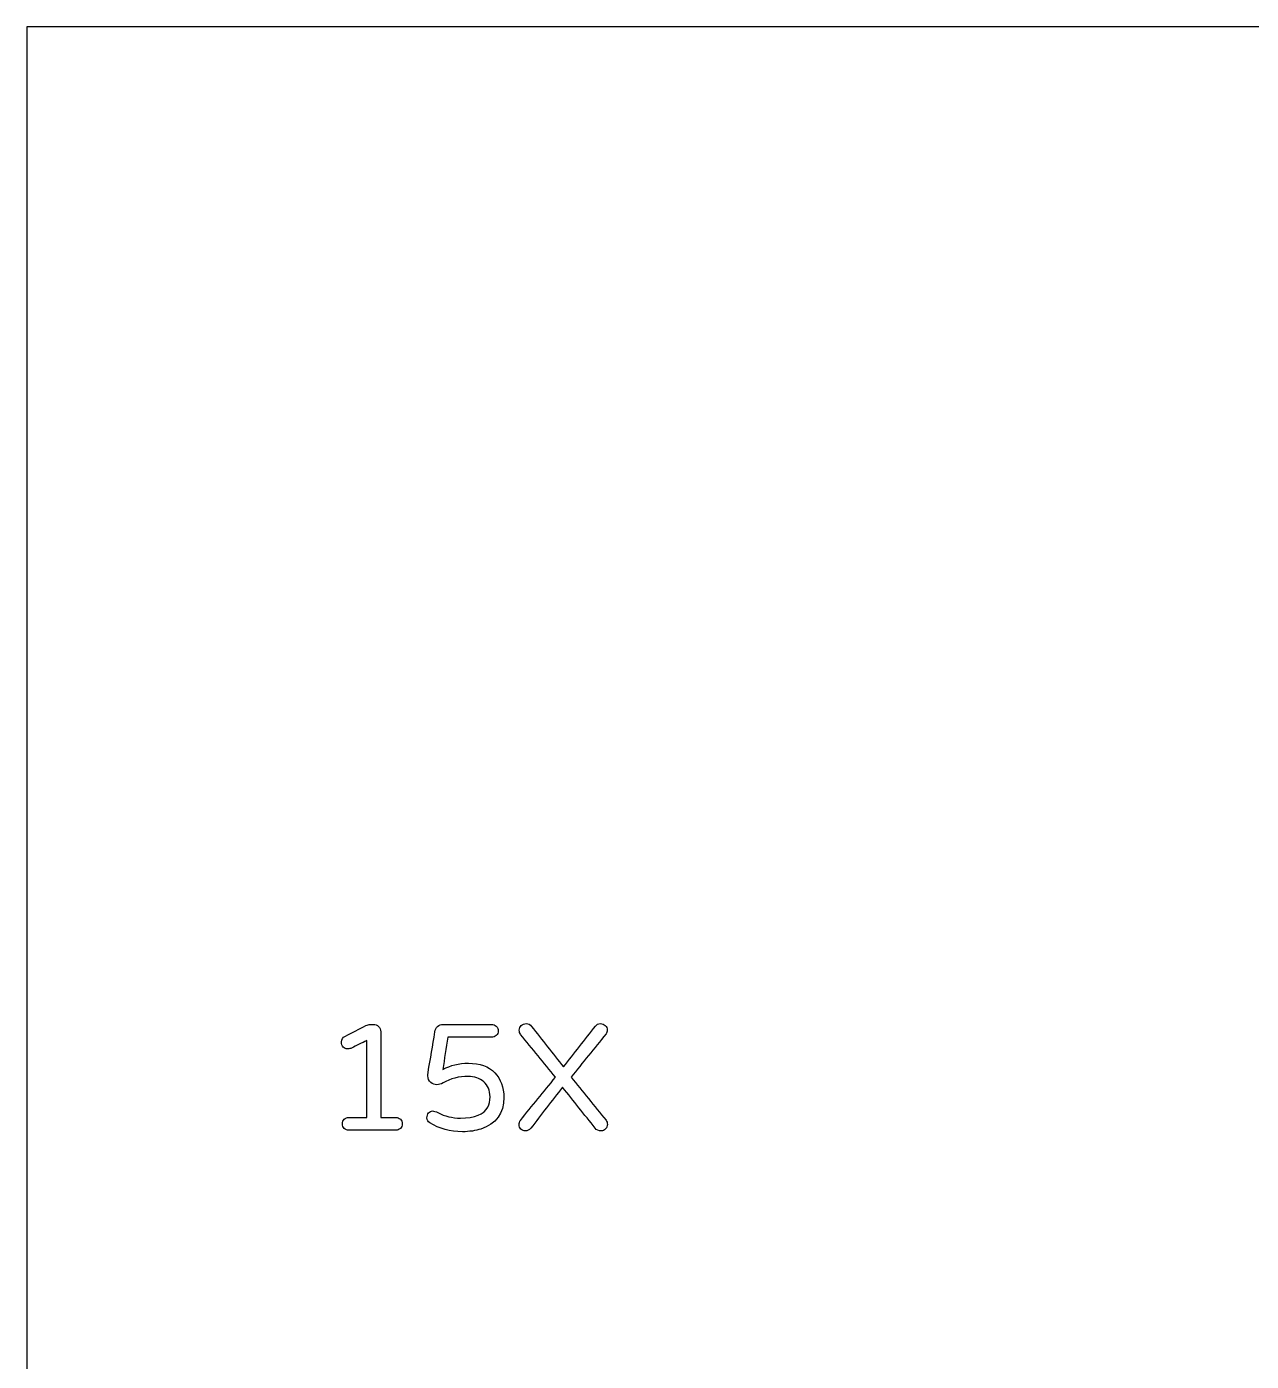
# Model space of a CAD drawing. Header units: inches. Extents: x -336 to 536, y -147 to 347.
# Drawn here: x -336 to -109.4, y 99.9 to 346.8 of the extents above; entities that cross this region are included whole.
import ezdxf

# ---------------------------------------------------------------- set-up
doc = ezdxf.new("R2010")
doc.units = ezdxf.units.IN
doc.header["$MEASUREMENT"] = 0
doc.layers.add('Default', color=7, linetype='Continuous')

# ---------------------------------------------------------------- blocks, each defined once
blk = doc.blocks.new('block 296')
at = {"layer": 'Default', "color": 18, "lineweight": 25, "true_color": 0x000000}
blk.add_open_spline([(-266.86, 144.67), (-266.63, 144.44), (-266.51, 144.15), (-266.51, 143.82)], degree=3, dxfattribs=at)
blk = doc.blocks.new('block 297')
at = {"layer": 'Default', "color": 18, "lineweight": 25, "true_color": 0x000000}
blk.add_open_spline([(-266.51, 143.82), (-266.51, 143.48), (-266.63, 143.2), (-266.86, 142.98)], degree=3, dxfattribs=at)
blk = doc.blocks.new('block 298')
at = {"layer": 'Default', "color": 18, "lineweight": 25, "true_color": 0x000000}
blk.add_open_spline([(-266.86, 142.98), (-267.1, 142.75), (-267.38, 142.64), (-267.72, 142.64)], degree=3, dxfattribs=at)
blk = doc.blocks.new('block 299')
at = {"layer": 'Default', "color": 18, "lineweight": 25, "true_color": 0x000000}
blk.add_open_spline([(-267.72, 142.64), (-270.61, 142.64), (-273.5, 142.64), (-276.39, 142.64)], degree=3, dxfattribs=at)
blk = doc.blocks.new('block 300')
at = {"layer": 'Default', "color": 18, "lineweight": 25, "true_color": 0x000000}
blk.add_open_spline([(-276.39, 142.64), (-276.72, 142.64), (-277, 142.75), (-277.23, 142.98)], degree=3, dxfattribs=at)
blk = doc.blocks.new('block 301')
at = {"layer": 'Default', "color": 18, "lineweight": 25, "true_color": 0x000000}
blk.add_open_spline([(-277.23, 142.98), (-277.45, 143.2), (-277.57, 143.48), (-277.57, 143.82)], degree=3, dxfattribs=at)
blk = doc.blocks.new('block 302')
at = {"layer": 'Default', "color": 18, "lineweight": 25, "true_color": 0x000000}
blk.add_open_spline([(-277.57, 143.82), (-277.57, 144.15), (-277.45, 144.44), (-277.23, 144.67)], degree=3, dxfattribs=at)
blk = doc.blocks.new('block 303')
at = {"layer": 'Default', "color": 18, "lineweight": 25, "true_color": 0x000000}
blk.add_open_spline([(-277.23, 144.67), (-277, 144.91), (-276.72, 145.02), (-276.39, 145.02)], degree=3, dxfattribs=at)
blk = doc.blocks.new('block 304')
at = {"layer": 'Default', "color": 18, "lineweight": 25, "true_color": 0x000000}
blk.add_open_spline([(-276.39, 145.02), (-275.27, 145.02), (-274.16, 145.02), (-273.05, 145.02)], degree=3, dxfattribs=at)
blk = doc.blocks.new('block 305')
at = {"layer": 'Default', "color": 18, "lineweight": 25, "true_color": 0x000000}
blk.add_open_spline([(-273.05, 145.02), (-273.05, 149.76), (-273.05, 154.5), (-273.05, 159.25)], degree=3, dxfattribs=at)
blk = doc.blocks.new('block 306')
at = {"layer": 'Default', "color": 18, "lineweight": 25, "true_color": 0x000000}
blk.add_open_spline([(-273.05, 159.25), (-274, 158.78), (-274.96, 158.31), (-275.91, 157.84)], degree=3, dxfattribs=at)
blk = doc.blocks.new('block 307')
at = {"layer": 'Default', "color": 18, "lineweight": 25, "true_color": 0x000000}
blk.add_open_spline([(-275.91, 157.84), (-276, 157.81), (-276.1, 157.77), (-276.19, 157.73)], degree=3, dxfattribs=at)
blk = doc.blocks.new('block 308')
at = {"layer": 'Default', "color": 18, "lineweight": 25, "true_color": 0x000000}
blk.add_open_spline([(-276.19, 157.73), (-276.28, 157.69), (-276.46, 157.67), (-276.71, 157.67)], degree=3, dxfattribs=at)
blk = doc.blocks.new('block 309')
at = {"layer": 'Default', "color": 18, "lineweight": 25, "true_color": 0x000000}
blk.add_open_spline([(-276.71, 157.67), (-276.96, 157.67), (-277.2, 157.79), (-277.42, 158.01)], degree=3, dxfattribs=at)
blk = doc.blocks.new('block 310')
at = {"layer": 'Default', "color": 18, "lineweight": 25, "true_color": 0x000000}
blk.add_open_spline([(-277.42, 158.01), (-277.65, 158.24), (-277.76, 158.57), (-277.76, 159.01)], degree=3, dxfattribs=at)
blk = doc.blocks.new('block 311')
at = {"layer": 'Default', "color": 18, "lineweight": 25, "true_color": 0x000000}
blk.add_open_spline([(-277.76, 159.01), (-277.76, 159.45), (-277.52, 159.79), (-277.03, 160.03)], degree=3, dxfattribs=at)
blk = doc.blocks.new('block 312')
at = {"layer": 'Default', "color": 18, "lineweight": 25, "true_color": 0x000000}
blk.add_open_spline([(-277.03, 160.03), (-275.76, 160.69), (-274.49, 161.36), (-273.22, 162.02)], degree=3, dxfattribs=at)
blk = doc.blocks.new('block 313')
at = {"layer": 'Default', "color": 18, "lineweight": 25, "true_color": 0x000000}
blk.add_open_spline([(-273.22, 162.02), (-272.96, 162.15), (-272.69, 162.22), (-272.43, 162.22)], degree=3, dxfattribs=at)
blk = doc.blocks.new('block 314')
at = {"layer": 'Default', "color": 18, "lineweight": 25, "true_color": 0x000000}
blk.add_open_spline([(-272.43, 162.22), (-272.24, 162.22), (-272.04, 162.22), (-271.84, 162.22)], degree=3, dxfattribs=at)
blk = doc.blocks.new('block 315')
at = {"layer": 'Default', "color": 18, "lineweight": 25, "true_color": 0x000000}
blk.add_open_spline([(-271.84, 162.22), (-271.47, 162.22), (-271.15, 162.09), (-270.89, 161.83)], degree=3, dxfattribs=at)
blk = doc.blocks.new('block 316')
at = {"layer": 'Default', "color": 18, "lineweight": 25, "true_color": 0x000000}
blk.add_open_spline([(-270.89, 161.83), (-270.63, 161.56), (-270.5, 161.25), (-270.5, 160.87)], degree=3, dxfattribs=at)
blk = doc.blocks.new('block 317')
at = {"layer": 'Default', "color": 18, "lineweight": 25, "true_color": 0x000000}
blk.add_open_spline([(-270.5, 160.87), (-270.5, 155.59), (-270.5, 150.31), (-270.5, 145.02)], degree=3, dxfattribs=at)
blk = doc.blocks.new('block 318')
at = {"layer": 'Default', "color": 18, "lineweight": 25, "true_color": 0x000000}
blk.add_open_spline([(-270.5, 145.02), (-269.57, 145.02), (-268.65, 145.02), (-267.72, 145.02)], degree=3, dxfattribs=at)
blk = doc.blocks.new('block 319')
at = {"layer": 'Default', "color": 18, "lineweight": 25, "true_color": 0x000000}
blk.add_open_spline([(-267.72, 145.02), (-267.38, 145.02), (-267.1, 144.91), (-266.86, 144.67)], degree=3, dxfattribs=at)
blk = doc.blocks.new('block 320')
at = {"layer": 'Default', "color": 18, "lineweight": 25, "true_color": 0x000000}
blk.add_open_spline([(-259, 153.89), (-257.59, 154.65), (-256.01, 155.04), (-254.26, 155.04)], degree=3, dxfattribs=at)
blk = doc.blocks.new('block 321')
at = {"layer": 'Default', "color": 18, "lineweight": 25, "true_color": 0x000000}
blk.add_open_spline([(-254.26, 155.04), (-252.18, 155.04), (-250.55, 154.44), (-249.37, 153.24)], degree=3, dxfattribs=at)
blk = doc.blocks.new('block 322')
at = {"layer": 'Default', "color": 18, "lineweight": 25, "true_color": 0x000000}
blk.add_open_spline([(-249.37, 153.24), (-248.27, 152.1), (-247.72, 150.59), (-247.72, 148.7)], degree=3, dxfattribs=at)
blk = doc.blocks.new('block 323')
at = {"layer": 'Default', "color": 18, "lineweight": 25, "true_color": 0x000000}
blk.add_open_spline([(-247.72, 148.7), (-247.72, 145.74), (-249.13, 143.8), (-251.96, 142.86)], degree=3, dxfattribs=at)
blk = doc.blocks.new('block 324')
at = {"layer": 'Default', "color": 18, "lineweight": 25, "true_color": 0x000000}
blk.add_open_spline([(-251.96, 142.86), (-252.93, 142.53), (-254.07, 142.36), (-255.38, 142.36)], degree=3, dxfattribs=at)
blk = doc.blocks.new('block 325')
at = {"layer": 'Default', "color": 18, "lineweight": 25, "true_color": 0x000000}
blk.add_open_spline([(-255.38, 142.36), (-257.66, 142.36), (-259.66, 142.9), (-261.38, 143.99)], degree=3, dxfattribs=at)
blk = doc.blocks.new('block 326')
at = {"layer": 'Default', "color": 18, "lineweight": 25, "true_color": 0x000000}
blk.add_open_spline([(-261.38, 143.99), (-261.75, 144.21), (-261.94, 144.51), (-261.94, 144.9)], degree=3, dxfattribs=at)
blk = doc.blocks.new('block 327')
at = {"layer": 'Default', "color": 18, "lineweight": 25, "true_color": 0x000000}
blk.add_open_spline([(-261.94, 144.9), (-261.94, 145.28), (-261.84, 145.59), (-261.63, 145.84)], degree=3, dxfattribs=at)
blk = doc.blocks.new('block 328')
at = {"layer": 'Default', "color": 18, "lineweight": 25, "true_color": 0x000000}
blk.add_open_spline([(-261.63, 145.84), (-261.43, 146.08), (-261.19, 146.2), (-260.92, 146.2)], degree=3, dxfattribs=at)
blk = doc.blocks.new('block 329')
at = {"layer": 'Default', "color": 18, "lineweight": 25, "true_color": 0x000000}
blk.add_open_spline([(-260.92, 146.2), (-260.65, 146.2), (-260.31, 146.1), (-259.92, 145.89)], degree=3, dxfattribs=at)
blk = doc.blocks.new('block 330')
at = {"layer": 'Default', "color": 18, "lineweight": 25, "true_color": 0x000000}
blk.add_open_spline([(-259.92, 145.89), (-258.63, 145.22), (-257.24, 144.88), (-255.74, 144.88)], degree=3, dxfattribs=at)
blk = doc.blocks.new('block 331')
at = {"layer": 'Default', "color": 18, "lineweight": 25, "true_color": 0x000000}
blk.add_open_spline([(-255.74, 144.88), (-253.07, 144.88), (-251.38, 145.57), (-250.66, 146.93)], degree=3, dxfattribs=at)
blk = doc.blocks.new('block 332')
at = {"layer": 'Default', "color": 18, "lineweight": 25, "true_color": 0x000000}
blk.add_open_spline([(-250.66, 146.93), (-250.4, 147.44), (-250.27, 148.07), (-250.27, 148.84)], degree=3, dxfattribs=at)
blk = doc.blocks.new('block 333')
at = {"layer": 'Default', "color": 18, "lineweight": 25, "true_color": 0x000000}
blk.add_open_spline([(-250.27, 148.84), (-250.27, 150), (-250.66, 150.91), (-251.44, 151.59)], degree=3, dxfattribs=at)
blk = doc.blocks.new('block 334')
at = {"layer": 'Default', "color": 18, "lineweight": 25, "true_color": 0x000000}
blk.add_open_spline([(-251.44, 151.59), (-252.21, 152.26), (-253.17, 152.6), (-254.31, 152.6)], degree=3, dxfattribs=at)
blk = doc.blocks.new('block 335')
at = {"layer": 'Default', "color": 18, "lineweight": 25, "true_color": 0x000000}
blk.add_open_spline([(-254.31, 152.6), (-256.05, 152.6), (-257.59, 152.19), (-258.94, 151.39)], degree=3, dxfattribs=at)
blk = doc.blocks.new('block 336')
at = {"layer": 'Default', "color": 18, "lineweight": 25, "true_color": 0x000000}
blk.add_open_spline([(-258.94, 151.39), (-259.33, 151.17), (-259.73, 151.05), (-260.12, 151.05)], degree=3, dxfattribs=at)
blk = doc.blocks.new('block 337')
at = {"layer": 'Default', "color": 18, "lineweight": 25, "true_color": 0x000000}
blk.add_open_spline([(-260.12, 151.05), (-260.51, 151.05), (-260.88, 151.2), (-261.24, 151.49)], degree=3, dxfattribs=at)
blk = doc.blocks.new('block 338')
at = {"layer": 'Default', "color": 18, "lineweight": 25, "true_color": 0x000000}
blk.add_open_spline([(-261.24, 151.49), (-261.6, 151.78), (-261.77, 152.18), (-261.77, 152.68)], degree=3, dxfattribs=at)
blk = doc.blocks.new('block 339')
at = {"layer": 'Default', "color": 18, "lineweight": 25, "true_color": 0x000000}
blk.add_open_spline([(-261.77, 152.68), (-261.77, 152.94), (-261.75, 153.17), (-261.72, 153.35)], degree=3, dxfattribs=at)
blk = doc.blocks.new('block 340')
at = {"layer": 'Default', "color": 18, "lineweight": 25, "true_color": 0x000000}
blk.add_open_spline([(-261.72, 153.35), (-261.3, 155.84), (-260.88, 158.33), (-260.45, 160.82)], degree=3, dxfattribs=at)
blk = doc.blocks.new('block 341')
at = {"layer": 'Default', "color": 18, "lineweight": 25, "true_color": 0x000000}
blk.add_open_spline([(-260.45, 160.82), (-260.4, 161.25), (-260.23, 161.59), (-259.96, 161.84)], degree=3, dxfattribs=at)
blk = doc.blocks.new('block 342')
at = {"layer": 'Default', "color": 18, "lineweight": 25, "true_color": 0x000000}
blk.add_open_spline([(-259.96, 161.84), (-259.69, 162.09), (-259.36, 162.22), (-258.97, 162.22)], degree=3, dxfattribs=at)
blk = doc.blocks.new('block 343')
at = {"layer": 'Default', "color": 18, "lineweight": 25, "true_color": 0x000000}
blk.add_open_spline([(-258.97, 162.22), (-255.97, 162.22), (-252.96, 162.22), (-249.96, 162.22)], degree=3, dxfattribs=at)
blk = doc.blocks.new('block 344')
at = {"layer": 'Default', "color": 18, "lineweight": 25, "true_color": 0x000000}
blk.add_open_spline([(-249.96, 162.22), (-249.63, 162.22), (-249.34, 162.1), (-249.11, 161.87)], degree=3, dxfattribs=at)
blk = doc.blocks.new('block 345')
at = {"layer": 'Default', "color": 18, "lineweight": 25, "true_color": 0x000000}
blk.add_open_spline([(-249.11, 161.87), (-248.87, 161.63), (-248.76, 161.35), (-248.76, 161.01)], degree=3, dxfattribs=at)
blk = doc.blocks.new('block 346')
at = {"layer": 'Default', "color": 18, "lineweight": 25, "true_color": 0x000000}
blk.add_open_spline([(-248.76, 161.01), (-248.76, 160.68), (-248.87, 160.4), (-249.11, 160.17)], degree=3, dxfattribs=at)
blk = doc.blocks.new('block 347')
at = {"layer": 'Default', "color": 18, "lineweight": 25, "true_color": 0x000000}
blk.add_open_spline([(-249.11, 160.17), (-249.34, 159.95), (-249.63, 159.83), (-249.96, 159.83)], degree=3, dxfattribs=at)
blk = doc.blocks.new('block 348')
at = {"layer": 'Default', "color": 18, "lineweight": 25, "true_color": 0x000000}
blk.add_open_spline([(-249.96, 159.83), (-252.68, 159.83), (-255.39, 159.83), (-258.1, 159.83)], degree=3, dxfattribs=at)
blk = doc.blocks.new('block 349')
at = {"layer": 'Default', "color": 18, "lineweight": 25, "true_color": 0x000000}
blk.add_open_spline([(-258.1, 159.83), (-258.4, 157.85), (-258.7, 155.87), (-259, 153.89)], degree=3, dxfattribs=at)
blk = doc.blocks.new('block 350')
at = {"layer": 'Default', "color": 18, "lineweight": 25, "true_color": 0x000000}
blk.add_open_spline([(-228.81, 144.49), (-228.65, 144.28), (-228.56, 144.03), (-228.56, 143.72)], degree=3, dxfattribs=at)
blk = doc.blocks.new('block 351')
at = {"layer": 'Default', "color": 18, "lineweight": 25, "true_color": 0x000000}
blk.add_open_spline([(-228.56, 143.72), (-228.56, 143.41), (-228.67, 143.13), (-228.9, 142.88)], degree=3, dxfattribs=at)
blk = doc.blocks.new('block 352')
at = {"layer": 'Default', "color": 18, "lineweight": 25, "true_color": 0x000000}
blk.add_open_spline([(-228.9, 142.88), (-229.12, 142.63), (-229.38, 142.5), (-229.68, 142.5)], degree=3, dxfattribs=at)
blk = doc.blocks.new('block 353')
at = {"layer": 'Default', "color": 18, "lineweight": 25, "true_color": 0x000000}
blk.add_open_spline([(-229.68, 142.5), (-230.19, 142.5), (-230.57, 142.68), (-230.83, 143.03)], degree=3, dxfattribs=at)
blk = doc.blocks.new('block 354')
at = {"layer": 'Default', "color": 18, "lineweight": 25, "true_color": 0x000000}
blk.add_open_spline([(-230.83, 143.03), (-232.83, 145.55), (-234.83, 148.06), (-236.84, 150.58)], degree=3, dxfattribs=at)
blk = doc.blocks.new('block 355')
at = {"layer": 'Default', "color": 18, "lineweight": 25, "true_color": 0x000000}
blk.add_open_spline([(-236.84, 150.58), (-238.81, 148.05), (-240.78, 145.53), (-242.75, 143)], degree=3, dxfattribs=at)
blk = doc.blocks.new('block 356')
at = {"layer": 'Default', "color": 18, "lineweight": 25, "true_color": 0x000000}
blk.add_open_spline([(-242.75, 143), (-243.04, 142.67), (-243.35, 142.5), (-243.69, 142.5)], degree=3, dxfattribs=at)
blk = doc.blocks.new('block 357')
at = {"layer": 'Default', "color": 18, "lineweight": 25, "true_color": 0x000000}
blk.add_open_spline([(-243.69, 142.5), (-244.04, 142.5), (-244.33, 142.62), (-244.56, 142.85)], degree=3, dxfattribs=at)
blk = doc.blocks.new('block 358')
at = {"layer": 'Default', "color": 18, "lineweight": 25, "true_color": 0x000000}
blk.add_open_spline([(-244.56, 142.85), (-244.8, 143.08), (-244.91, 143.35), (-244.91, 143.66)], degree=3, dxfattribs=at)
blk = doc.blocks.new('block 359')
at = {"layer": 'Default', "color": 18, "lineweight": 25, "true_color": 0x000000}
blk.add_open_spline([(-244.91, 143.66), (-244.91, 143.97), (-244.83, 144.24), (-244.66, 144.46)], degree=3, dxfattribs=at)
blk = doc.blocks.new('block 360')
at = {"layer": 'Default', "color": 18, "lineweight": 25, "true_color": 0x000000}
blk.add_open_spline([(-244.66, 144.46), (-242.5, 147.12), (-240.34, 149.77), (-238.18, 152.43)], degree=3, dxfattribs=at)
blk = doc.blocks.new('block 361')
at = {"layer": 'Default', "color": 18, "lineweight": 25, "true_color": 0x000000}
blk.add_open_spline([(-238.18, 152.43), (-240.32, 155.07), (-242.46, 157.7), (-244.61, 160.34)], degree=3, dxfattribs=at)
blk = doc.blocks.new('block 362')
at = {"layer": 'Default', "color": 18, "lineweight": 25, "true_color": 0x000000}
blk.add_open_spline([(-244.61, 160.34), (-244.77, 160.56), (-244.86, 160.84), (-244.86, 161.17)], degree=3, dxfattribs=at)
blk = doc.blocks.new('block 363')
at = {"layer": 'Default', "color": 18, "lineweight": 25, "true_color": 0x000000}
blk.add_open_spline([(-244.86, 161.17), (-244.86, 161.49), (-244.74, 161.77), (-244.51, 162.01)], degree=3, dxfattribs=at)
blk = doc.blocks.new('block 364')
at = {"layer": 'Default', "color": 18, "lineweight": 25, "true_color": 0x000000}
blk.add_open_spline([(-244.51, 162.01), (-244.27, 162.24), (-243.96, 162.36), (-243.55, 162.36)], degree=3, dxfattribs=at)
blk = doc.blocks.new('block 365')
at = {"layer": 'Default', "color": 18, "lineweight": 25, "true_color": 0x000000}
blk.add_open_spline([(-243.55, 162.36), (-243.15, 162.36), (-242.83, 162.19), (-242.59, 161.85)], degree=3, dxfattribs=at)
blk = doc.blocks.new('block 366')
at = {"layer": 'Default', "color": 18, "lineweight": 25, "true_color": 0x000000}
blk.add_open_spline([(-242.59, 161.85), (-240.61, 159.35), (-238.64, 156.84), (-236.67, 154.34)], degree=3, dxfattribs=at)
blk = doc.blocks.new('block 367')
at = {"layer": 'Default', "color": 18, "lineweight": 25, "true_color": 0x000000}
blk.add_open_spline([(-236.67, 154.34), (-234.69, 156.86), (-232.72, 159.39), (-230.75, 161.91)], degree=3, dxfattribs=at)
blk = doc.blocks.new('block 368')
at = {"layer": 'Default', "color": 18, "lineweight": 25, "true_color": 0x000000}
blk.add_open_spline([(-230.75, 161.91), (-230.54, 162.21), (-230.25, 162.36), (-229.88, 162.36)], degree=3, dxfattribs=at)
blk = doc.blocks.new('block 369')
at = {"layer": 'Default', "color": 18, "lineweight": 25, "true_color": 0x000000}
blk.add_open_spline([(-229.88, 162.36), (-229.51, 162.36), (-229.2, 162.24), (-228.95, 162.01)], degree=3, dxfattribs=at)
blk = doc.blocks.new('block 370')
at = {"layer": 'Default', "color": 18, "lineweight": 25, "true_color": 0x000000}
blk.add_open_spline([(-228.95, 162.01), (-228.71, 161.77), (-228.59, 161.51), (-228.59, 161.21)], degree=3, dxfattribs=at)
blk = doc.blocks.new('block 371')
at = {"layer": 'Default', "color": 18, "lineweight": 25, "true_color": 0x000000}
blk.add_open_spline([(-228.59, 161.21), (-228.59, 160.91), (-228.66, 160.66), (-228.81, 160.45)], degree=3, dxfattribs=at)
blk = doc.blocks.new('block 372')
at = {"layer": 'Default', "color": 18, "lineweight": 25, "true_color": 0x000000}
blk.add_open_spline([(-228.81, 160.45), (-230.97, 157.79), (-233.13, 155.12), (-235.29, 152.46)], degree=3, dxfattribs=at)
blk = doc.blocks.new('block 373')
at = {"layer": 'Default', "color": 18, "lineweight": 25, "true_color": 0x000000}
blk.add_open_spline([(-235.29, 152.46), (-233.13, 149.8), (-230.97, 147.15), (-228.81, 144.49)], degree=3, dxfattribs=at)
blk = doc.blocks.new('block 374')
at = {"layer": 'Default', "color": 18, "lineweight": 25, "true_color": 0x000000}
blk.add_lwpolyline([(-335.98, -147.17), (536.01, -147.17), (536.01, 346.84), (-335.98, 346.84), (-335.98, -147.17)], dxfattribs=at)

msp = doc.modelspace()

# ---------------------------------------------------------------- block references
at = {"layer": 'Default'}
for name in ['block 374', 'block 312', 'block 313', 'block 314', 'block 315', 'block 316', 'block 317', 'block 340', 'block 341', 'block 342', 'block 343', 'block 344', 'block 345', 'block 346', 'block 363', 'block 362', 'block 364', 'block 365', 'block 366', 'block 367', 'block 368', 'block 369', 'block 370', 'block 371', 'block 311', 'block 310', 'block 306', 'block 305', 'block 349', 'block 348', 'block 347', 'block 361', 'block 372', 'block 309', 'block 308', 'block 307', 'block 339', 'block 320', 'block 321', 'block 322', 'block 338', 'block 337', 'block 336', 'block 335', 'block 334', 'block 333', 'block 360', 'block 373', 'block 323', 'block 332', 'block 355', 'block 354', 'block 327', 'block 328', 'block 329', 'block 330', 'block 331', 'block 302', 'block 301', 'block 303', 'block 304', 'block 318', 'block 319', 'block 296', 'block 297', 'block 326', 'block 325', 'block 359', 'block 358', 'block 351', 'block 350', 'block 300', 'block 299', 'block 298', 'block 324', 'block 357', 'block 356', 'block 353', 'block 352']:
    msp.add_blockref(name, (0, 0), dxfattribs=at)

doc.saveas('drawing.dxf')
